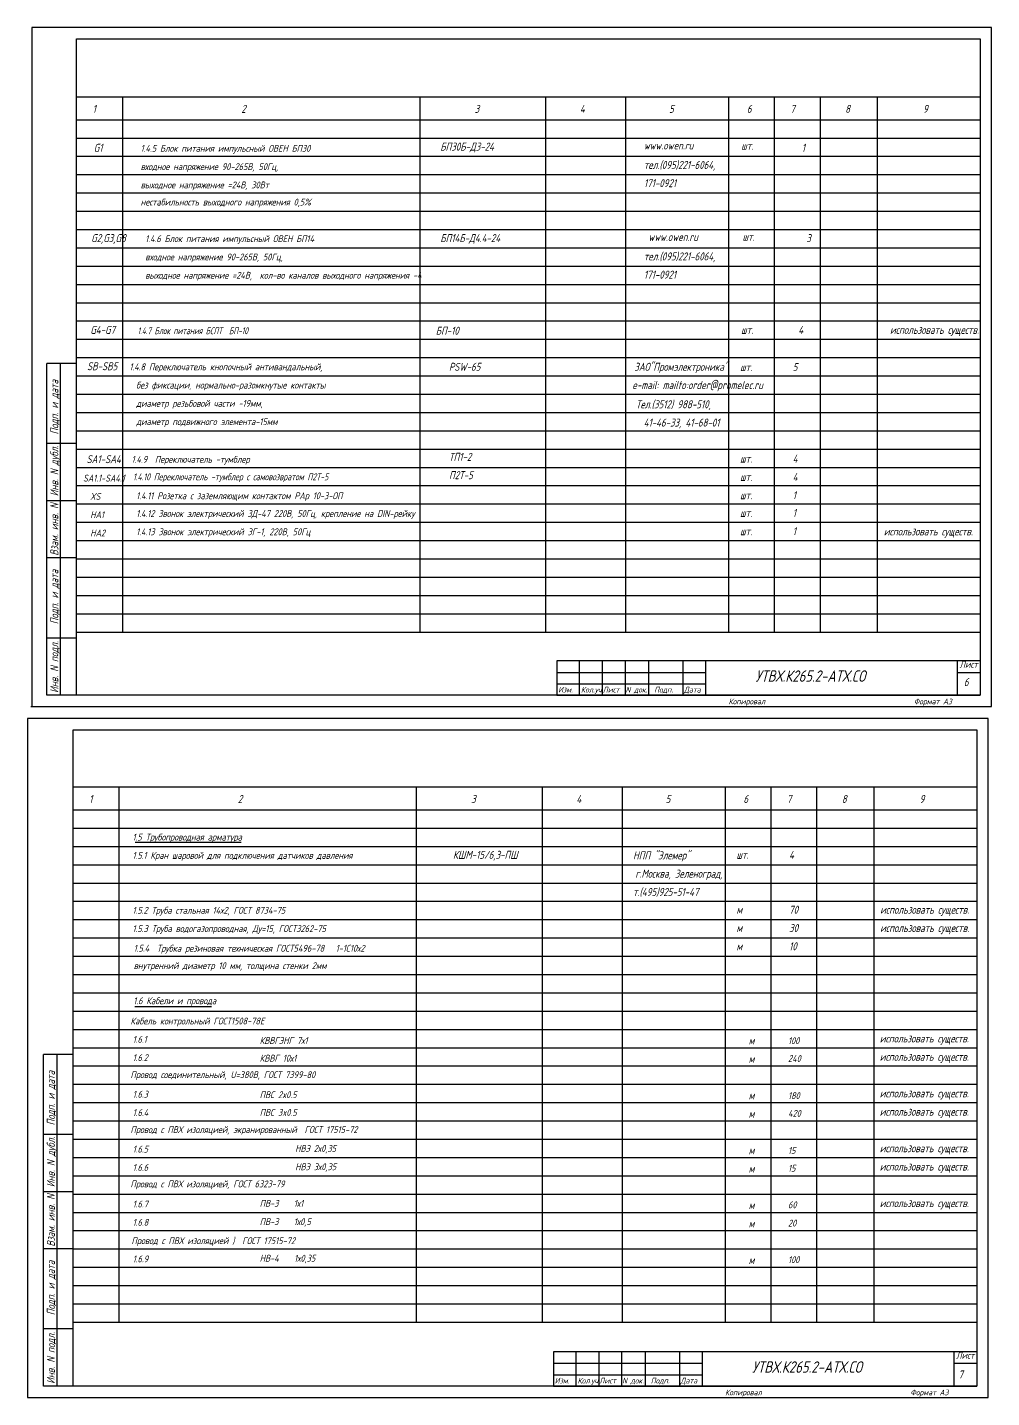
# Model space of a CAD drawing. Header units: millimetres. Extents: x -4 to 863, y -626 to 924.
# Drawn here: x 441 to 863, y 325 to 924 of the extents above; entities that cross this region are included whole.
import ezdxf

# ---------------------------------------------------------------- set-up
doc = ezdxf.new("R2010")
doc.units = ezdxf.units.MM
doc.layers.add('MAIN', color=7, linetype='Continuous', lineweight=50)
doc.layers.add('АСУТП', color=7, linetype='Continuous')
doc.styles.get("Standard").update_dxf_attribs({"font": '', "width": 0.8, "oblique": 15, "height": 3})
doc.styles.add('АСУТП', font='', dxfattribs={"oblique": 15})
doc.styles.add('СТАНДАРТ', font='', dxfattribs={"oblique": 15, "height": 3.5})
doc.styles.get('Standard').set_extended_font_data('GOST type A')
doc.styles.get('АСУТП').set_extended_font_data('GOST type A')
doc.styles.get('СТАНДАРТ').set_extended_font_data('GOST type A')

msp = doc.modelspace()

# ---------------------------------------------------------------- linework, layer by layer
at = {"color": 7}
for p, q in [((862.5, 924), (443, 924)), ((443, 924), (443, 627)), ((862.5, 627), (862.5, 924)), ((462.5, 893.63), (857.5, 893.63)), ((482.5, 893.63), (482.5, 659.63)), ((612.5, 893.63), (612.5, 659.63)), ((667.5, 893.63), (667.5, 659.63)), ((702.5, 893.63), (702.5, 659.63)), ((747.5, 893.63), (747.5, 659.63)), ((767.5, 893.63), (767.5, 659.63)), ((787.5, 893.63), (787.5, 659.63)), ((812.5, 893.63), (812.5, 659.63)), ((462.5, 883.63), (857.5, 883.63)), ((462.5, 875.63), (857.5, 875.63)), ((462.5, 867.63), (857.5, 867.63)), ((462.5, 859.63), (857.5, 859.63)), ((462.5, 851.63), (857.5, 851.63)), ((462.5, 843.63), (857.5, 843.63)), ((462.5, 835.63), (857.5, 835.63)), ((462.5, 827.63), (857.5, 827.63)), ((462.5, 819.63), (857.5, 819.63)), ((462.5, 811.63), (857.5, 811.63)), ((462.5, 803.63), (857.5, 803.63)), ((462.5, 795.63), (857.5, 795.63)), ((462.5, 787.63), (857.5, 787.63)), ((462.5, 779.63), (857.5, 779.63)), ((462.5, 771.63), (857.5, 771.63)), ((462.5, 763.63), (857.5, 763.63)), ((462.5, 755.63), (857.5, 755.63)), ((462.5, 747.63), (857.5, 747.63)), ((462.5, 739.63), (857.5, 739.63)), ((462.5, 731.63), (857.5, 731.63)), ((462.5, 723.63), (857.5, 723.63)), ((462.5, 715.63), (857.5, 715.63)), ((462.5, 707.63), (857.5, 707.63)), ((462.5, 699.63), (857.5, 699.63)), ((462.5, 691.63), (857.5, 691.63)), ((462.5, 683.63), (857.5, 683.63)), ((462.5, 675.63), (857.5, 675.63)), ((462.5, 667.63), (857.5, 667.63)), ((462.5, 659.63), (857.5, 659.63)), ((672.5, 642), (737.5, 642)), ((672.5, 632), (857.5, 632)), ((442.5, 627), (862.5, 627)), ((441, 621.88), (441, 324.88)), ((861, 621.88), (441, 621.88)), ((861, 324.88), (861, 621.88)), ((461, 591.88), (856, 591.88)), ((481, 591.88), (481, 357.88)), ((611, 591.88), (611, 357.88)), ((666, 591.88), (666, 357.88)), ((701, 591.88), (701, 357.88)), ((746, 591.88), (746, 357.88)), ((766, 591.88), (766, 357.88)), ((786, 591.88), (786, 357.88)), ((811, 591.88), (811, 357.88)), ((461, 581.88), (856, 581.88)), ((461, 573.88), (856, 573.88)), ((461, 565.88), (856, 565.88)), ((461, 557.88), (856, 557.88)), ((461, 549.88), (856, 549.88)), ((461, 541.88), (856, 541.88)), ((461, 533.88), (856, 533.88)), ((461, 525.88), (856, 525.88)), ((461, 517.88), (856, 517.88)), ((461, 509.88), (856, 509.88)), ((461, 501.88), (856, 501.88)), ((461, 493.88), (856, 493.88)), ((461, 485.88), (856, 485.88)), ((461, 477.88), (856, 477.88)), ((461, 469.88), (856, 469.88)), ((461, 461.88), (856, 461.88)), ((461, 453.88), (856, 453.88)), ((461, 445.88), (856, 445.88)), ((461, 437.88), (856, 437.88)), ((461, 429.88), (856, 429.88)), ((461, 421.88), (856, 421.88)), ((461, 413.88), (856, 413.88)), ((461, 405.88), (856, 405.88)), ((461, 397.88), (856, 397.88)), ((461, 389.88), (856, 389.88)), ((461, 381.88), (856, 381.88)), ((461, 373.88), (856, 373.88)), ((461, 365.88), (856, 365.88)), ((461, 357.88), (856, 357.88)), ((671, 339.88), (736, 339.88)), ((671, 329.88), (856, 329.88)), ((441, 324.88), (861, 324.88))]:
    msp.add_line(p, q, dxfattribs=at)
at = {"color": 7, "lineweight": 30}
for p, q in [((462.5, 632), (462.5, 919)), ((462.5, 919), (857.5, 919)), ((857.5, 919), (857.5, 632)), ((462.5, 777), (449.5, 777)), ((449.5, 632), (449.5, 777)), ((455.5, 632), (455.5, 777)), ((462.5, 742), (449.5, 742)), ((462.5, 717), (449.5, 717)), ((462.5, 692), (449.5, 692)), ((462.5, 657), (449.5, 657)), ((672.5, 647), (672.5, 632)), ((857.5, 647), (672.5, 647)), ((682.25, 647), (682.25, 632)), ((692.25, 647), (692.25, 632)), ((702.25, 647), (702.25, 632)), ((712.5, 647), (712.5, 632)), ((727.5, 647), (727.5, 632)), ((737.5, 647), (737.5, 632)), ((847.5, 647), (847.5, 632)), ((847.5, 642), (857.5, 642)), ((672.5, 637), (737.5, 637)), ((462.5, 632), (449.5, 632)), ((857.5, 632), (462.5, 632)), ((461, 329.88), (461, 616.88)), ((461, 616.88), (856, 616.88)), ((856, 616.88), (856, 329.88)), ((448, 329.88), (448, 474.88)), ((461, 474.88), (448, 474.88)), ((454, 329.88), (454, 474.88)), ((461, 439.88), (448, 439.88)), ((461, 414.88), (448, 414.88)), ((461, 389.88), (448, 389.88)), ((461, 354.88), (448, 354.88)), ((671, 344.88), (671, 329.88)), ((856, 344.88), (671, 344.88)), ((680.75, 344.88), (680.75, 329.88)), ((690.75, 344.88), (690.75, 329.88)), ((700.75, 344.88), (700.75, 329.88)), ((711, 344.88), (711, 329.88)), ((726, 344.88), (726, 329.88)), ((736, 344.88), (736, 329.88)), ((846, 344.88), (846, 329.88)), ((846, 339.88), (856, 339.88)), ((461, 329.88), (448, 329.88)), ((856, 329.88), (461, 329.88)), ((671, 334.88), (736, 334.88))]:
    msp.add_line(p, q, dxfattribs=at)
at = {"color": 0}
for p, q in [((488.05, 567.79), (534.42, 567.79)), ((487.96, 495.9), (521.51, 495.9))]:
    msp.add_line(p, q, dxfattribs=at)

# ---------------------------------------------------------------- texts
at = {"color": 7, "style": 'СТАНДАРТ', "oblique": 15}
for s, height, p in [('1', 3.5, (469.5, 886.63)), ('2', 3.5, (534.5, 886.63)), ('3', 3.5, (636.5, 886.63)), ('4', 3.5, (682.5, 886.63)), ('5', 3.5, (721.5, 886.63)), ('6', 3.5, (755.5, 886.63)), ('7', 3.5, (774.5, 886.63)), ('8', 3.5, (798.5, 886.63)), ('9', 3.5, (832.5, 886.63)), ('G1', 3.5, (469.99, 869.62)), ('1.4.5 Блок питания импульсный ОВЕН БП30', 3, (490.49, 869.62)), ('БП30Б-Д3-24', 3.5, (621.49, 870.12)), ('www.owen.ru', 3.5, (710.49, 870.62)), ('шт.', 3.5, (753.04, 870.48)), ('1', 3.5, (779.49, 869.62)), ('входное напряжение 90-265В, 50Гц,', 3, (490.49, 861.62)), ('тел.(095)221-6064,', 3.5, (710.49, 862.12)), ('171-0921', 3.5, (710.49, 854.14)), ('выходное напряжение =24В, 30Вт', 3, (490.49, 853.62)), ('нестабильность выходного напряжения 0,5%', 3, (490.49, 846.12)), ('G2,G3,G8', 3.5, (468.88, 830.12)), ('1.4.6 Блок питания импульсный ОВЕН БП14', 3, (492.49, 830.12)), ('БП14Б-Д4.4-24', 3.5, (621.49, 830.12)), ('www.owen.ru', 3.5, (712.49, 830.62)), ('шт.', 3.5, (753.6, 830.69)), ('3', 3.5, (781.49, 830.12)), ('входное напряжение 90-265В, 50Гц,', 3, (492.49, 822.12)), ('тел.(095)221-6064,', 3.5, (710.49, 822.12)), ('выходное напряжение =24В,  кол-во каналов выходного напряжения -4', 3, (492.49, 814.12)), ('171-0921', 3.5, (710.49, 814.14)), ('G4-G7', 3.5, (468.49, 789.99)), ('БП-10', 3.5, (619.49, 789.62)), ('шт.', 3.5, (752.98, 789.99)), ('4', 3.5, (777.99, 789.99)), ('использовать существ.', 3.5, (818.06, 789.99)), ('PSW-65', 3.5, (625.29, 773.84)), ('ЗАО"Промэлектроника"', 3.5, (706.29, 773.84)), ('шт.', 3.5, (752.54, 773.7)), ('5', 3.5, (775.54, 773.7)), ('e-mail: mailto:order@promelec.ru', 3.5, (705.38, 765.87)), ('ТП1-2', 3.5, (625.29, 734.46)), ('4', 3.5, (775.54, 733.7)), ('шт.', 3.5, (752.54, 733.7)), ('П2Т-5', 3.5, (625.29, 726.46)), ('шт.', 3.5, (752.54, 725.7)), ('4', 3.5, (775.54, 725.7)), ('1.4.11 Розетка с заземляющим контактом РАр 10-3-ОП', 3, (488.54, 717.7)), ('шт.', 3.5, (752.54, 717.7)), ('1', 3.5, (775.54, 717.7)), ('1.4.12 Звонок электрический ЗД-47 220В, 50Гц, крепление на DIN-рейку', 3, (488.54, 709.95)), ('1', 3.5, (775.54, 709.95)), ('шт.', 3.5, (752.54, 709.95)), ('1.4.13 Звонок электрический ЗГ-1, 220В, 50Гц', 3, (488.54, 701.95)), ('шт.', 3.5, (752.54, 701.95)), ('1', 3.5, (775.54, 701.95)), ('использовать существ.', 3.5, (815.36, 701.84)), ('Копировал', 2.5, (747.5, 628)), ('Копировал', 2.5, (747.5, 628)), ('Формат A3', 2.5, (828.5, 628)), ('Формат A3', 2.5, (828.5, 628)), ('1', 3.5, (468, 584.88)), ('2', 3.5, (533, 584.88)), ('3', 3.5, (635, 584.88)), ('4', 3.5, (681, 584.88)), ('5', 3.5, (720, 584.88)), ('6', 3.5, (754, 584.88)), ('7', 3.5, (773, 584.88)), ('8', 3.5, (797, 584.88)), ('9', 3.5, (831, 584.88)), ('1.5 Трубопроводная арматура', 3, (486.95, 568.45)), ('1.5.1 Кран шаровой для подключения датчиков давления ', 3, (486.95, 560.45)), ('  КШМ-15/6,3-ПШ', 3.5, (623.45, 560.45)), ('НПП "Элемер"', 3.5, (705.75, 560.21)), ('4', 3.5, (773.95, 560.45)), ('шт.', 3.5, (750.95, 560.45)), ('г.Москва, Зеленоград,', 3.5, (706.75, 552.21)), ('т.(495)925-51-47', 3.5, (705.75, 544.21)), ('1.5.2 Труба стальная 14х2, ГОСТ 8734-75 ', 3, (486.95, 536.45)), ('70', 3.5, (773.95, 536.45)), ('использовать существ.', 3.5, (813.76, 536.46)), ('м', 3.5, (750.95, 536.45)), ('1.5.3 Труба водогазопроводная, Ду=15, ГОСТ3262-75 ', 3, (486.95, 528.45)), ('м', 3.5, (750.95, 528.45)), ('30', 3.5, (773.95, 528.45)), ('использовать существ.', 3.5, (813.76, 528.46)), ('м', 3.5, (750.95, 520.45)), ('10', 3.5, (773.95, 520.45)), ('1.6 Кабели и провода', 3, (487.29, 496.89)), ('использовать существ.', 3.5, (813.6, 480.15)), ('использовать существ.', 3.5, (813.6, 472.15)), ('использовать существ.', 3.5, (813.6, 456.15)), ('использовать существ.', 3.5, (813.6, 448.15)), ('использовать существ.', 3.5, (813.6, 432.15)), ('использовать существ.', 3.5, (813.6, 424.15)), ('использовать существ.', 3.5, (813.6, 408.15)), ('Копировал', 2.5, (746, 325.88)), ('Копировал', 2.5, (746, 325.88)), ('Формат A3', 2.5, (827, 325.88)), ('Формат A3', 2.5, (827, 325.88))]:
    msp.add_text(s, height=height, dxfattribs=at).set_placement(p)
at = {"linetype": 'Continuous', "style": 'СТАНДАРТ', "oblique": 15}
for s, height, p in [(' SB-SB5', 3.5, (465.26, 774.08)), ('1.4.8 Переключатель кнопочный антивандальный,', 3, (485.59, 774.08)), ('без фиксации, нормально-разомкнутые контакты', 3, (488.54, 766.08)), ('диаметр резьбовой части -19мм,', 3, (488.59, 758.08)), ('Тел.(3512) 988-510, ', 3.5, (707.04, 757.45)), ('диаметр подвижного элемента-15мм', 3, (488.59, 750.08)), ('   41-46-33, 41-68-01', 3.5, (705.01, 749.45)), (' SA1-SA4', 3.5, (465.03, 733.45)), (' 1.4.9  Переключатель -тумблер ', 3, (484.86, 733.64))]:
    msp.add_text(s, height=height, dxfattribs=at).set_placement(p)
at = {"color": 7, "lineweight": 30, "style": 'СТАНДАРТ', "oblique": 15}
for s, p in [('Подп. и дата', (454.5, 746)), ('Инв. N дубл.', (454.5, 719)), ('Взам. инв. N', (454.5, 693)), ('Подп. и дата', (454.5, 663)), ('Инв. N подл.', (454.5, 633)), ('Подп. и дата', (453, 443.88)), ('Инв. N дубл.', (453, 416.88)), ('Взам. инв. N', (453, 390.88)), ('Подп. и дата', (453, 360.88)), ('Инв. N подл.', (453, 330.88))]:
    msp.add_text(s, height=3.5, rotation=90, dxfattribs=at).set_placement(p)
at = {"color": 0, "linetype": 'Continuous', "oblique": 15}
for p in [(759.29, 637.87), (757.79, 335.74)]:
    msp.add_text('УТВХ.К265.2-АТХ.СО', height=5, dxfattribs=at).set_placement(p)
at = {"color": 7, "lineweight": 30, "style": 'СТАНДАРТ', "oblique": 15}
for s, height, p in [('Лист', 3, (848.5, 644)), ('6', 3.5, (850.38, 636)), ('Лист', 3, (847, 341.88)), ('7', 3.5, (848, 333.25))]:
    msp.add_text(s, height=height, dxfattribs=at).set_placement(p)
at = {"color": 0, "linetype": 'Continuous', "style": 'СТАНДАРТ', "oblique": 15}
for s, p in [('Изм.', (673, 633.17)), ('Кол.уч.', (683, 633.17)), ('Лист', (692.5, 633.17)), ('N док.', (702.5, 633.17)), ('Подп.', (715, 633.17)), ('Дата', (728, 633.17)), ('Изм.', (671.5, 331.04)), ('Кол.уч.', (681.5, 331.04)), ('Лист', (691, 331.04)), ('N док.', (701, 331.04)), ('Подп.', (713.5, 331.04)), ('Дата', (726.5, 331.04))]:
    msp.add_text(s, height=2.5, dxfattribs=at).set_placement(p)
at = {"color": 7, "linetype": 'Continuous', "oblique": 15}
for s, p in [('1.5.4  Трубка резиновая техническая ГОСТ5496-78   1-1С10х2', (487.45, 519.85)), ('внутренний диаметр 10 мм, толщина стенки 2мм', (487.45, 512.24)), ('Кабель контрольный ГОСТ1508-78Е', (486.04, 488.02)), ('КВВГЭНГ 7х1', (542.54, 479.52)), ('100', (773.5, 479.41)), ('КВВГ 10х1', (542.54, 471.77)), ('240', (773.5, 471.66)), ('Провод соединительный, U=380В, ГОСТ 7399-80', (486.04, 464.57)), ('ПВС 2x0.5', (542.54, 455.81)), ('180', (773.5, 455.41)), ('ПВС 3x0.5', (542.54, 448.06)), ('420', (773.5, 447.66)), ('Провод с ПВХ изоляцией, экранированный  ГОСТ 17515-72', (486.04, 440.56)), ('НВЭ 2х0,35', (558.04, 432.31)), ('15', (773.5, 431.41)), ('НВЭ 3х0,35', (558.04, 424.31)), ('15', (773.5, 423.66)), ('Провод с ПВХ изоляцией, ГОСТ 6323-79', (486.04, 416.81)), ('ПВ-3    1х1', (542.54, 408.31)), ('60', (773.5, 407.66)), ('ПВ-3    1х0,5', (542.54, 400.31)), ('20', (773.5, 399.66)), ('НВ-4    1х0,35', (542.54, 384.31)), ('100', (773.5, 383.66))]:
    msp.add_text(s, height=3, dxfattribs=at).set_placement(p)
at = {"color": 7, "linetype": 'Continuous', "style": 'СТАНДАРТ', "oblique": 15}
for s, height, p in [('1.6.1', 3, (487.04, 480.02)), ('м', 3.5, (756.29, 479.27)), ('1.6.2', 3, (487.04, 472.02)), ('м', 3.5, (756.29, 471.27)), ('1.6.3', 3, (487.04, 456.02)), ('м', 3.5, (756.29, 455.27)), ('1.6.4', 3, (487.04, 448.02)), ('м', 3.5, (756.29, 447.27)), ('1.6.5', 3, (487.04, 432.02)), ('м', 3.5, (756.29, 431.27)), ('1.6.6', 3, (487.04, 424.02)), ('м', 3.5, (756.29, 423.27)), ('1.6.7', 3, (487.04, 408.02)), ('м', 3.5, (756.29, 407.27)), ('1.6.8', 3, (487.04, 400.02)), ('м', 3.5, (756.29, 399.27)), ('1.6.9', 3, (487.04, 384.02)), ('м', 3.5, (756.29, 383.27))]:
    msp.add_text(s, height=height, dxfattribs=at).set_placement(p)
at = {"layer": 'MAIN', "color": 7, "linetype": 'Continuous', "lineweight": -3, "style": 'СТАНДАРТ', "oblique": 15, "width": 0.8}
msp.add_text('1.4.7 Блок питания БСПТ  БП-10', height=3, dxfattribs=at).set_placement((489.13, 789.86))
at = {"layer": 'АСУТП', "color": 0, "style": 'АСУТП', "oblique": 15}
for s, p in [('SA1.1-SA4.1', (465.33, 725.41)), ('XS', (468.43, 717.41)), ('НА1', (468.43, 709.41)), ('НА2', (468.43, 701.41))]:
    msp.add_text(s, height=3, dxfattribs=at).set_placement(p)
at = {"layer": 'АСУТП', "color": 0, "style": 'АСУТП', "oblique": 15, "width": 0.85}
msp.add_text('1.4.10 Переключатель -тумблер с самовозвратом П2Т-5', height=3, dxfattribs=at).set_placement((487.14, 725.99))
at = {"layer": 'АСУТП', "style": 'АСУТП', "oblique": 15}
msp.add_text('Провод с ПВХ изоляцией )  ГОСТ 17515-72', height=3, dxfattribs=at).set_placement((486.47, 391.97))

doc.saveas('drawing.dxf')
